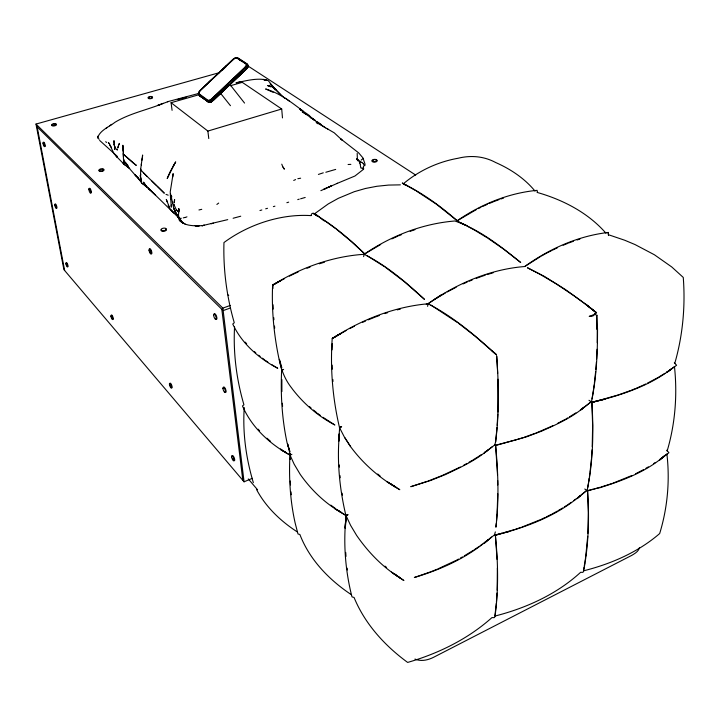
<?xml version="1.0" encoding="UTF-8"?>
<svg xmlns="http://www.w3.org/2000/svg" width="720" height="720" viewBox="0 0 720 720"><rect width="100%" height="100%" fill="white"/><g stroke="black" fill="none" stroke-linecap="round" stroke-linejoin="round"><path stroke-width="1.08" d="M597.519 328.356C597.573 352.8 596.52 377.424 591.525 401.418L580.986 409.797L591.21 401.814L592.434 402.3L618.219 394.956M497.772 493.74L497.133 512.55M272.889 288.621L272.952 284.859L284.553 278.613M597.249 342.693L597.294 325.782M281.871 379.584L281.889 391.554M240.129 73.476L242.343 71.766M240.174 73.287L240.876 73.917M123.309 152.658L123.48 159.552L124.596 164.493L124.137 162.765M332.064 349.866L332.217 343.638M497.871 412.092L497.898 379.215M97.722 136.26L97.605 137.844C99.864 130.293 109.215 126.864 115.083 122.22C129.006 113.832 145.188 110.322 160.245 104.571L168.426 101.475L198.396 93.528M142.542 156.393L142.596 155.016L140.598 169.713L146.898 176.283M234.567 326.808C233.127 353.088 236.52 379.539 243.927 404.766L242.487 405.972C251.802 427.563 270.018 444.276 290.421 455.319L290.25 459.513M222.075 70.227L222.309 69.669M597.06 349.272L596.601 358.965M244.251 407.52C242.523 432.873 246.069 458.388 253.35 482.661M592.218 446.616L592.641 425.565L591.867 402.147L597.69 400.779M247.365 65.196L246.645 63.576L237.915 57.915L235.638 57.879M339.156 439.335L339.417 433.593C336.807 460.836 339.543 488.556 345.816 515.151L350.595 525.357L356.634 535.437C368.244 552.204 382.761 567.324 400.221 578.016L394.056 573.48M497.781 414.171L497.151 425.403M497.16 590.157L497.367 568.008M587.88 533.358L588.33 512.631L587.547 490.572L592.974 489.222M345.582 525.33L345.933 518.832M592.056 449.82L591.489 458.244M363.618 256.635L364.104 254.295C390.942 235.926 422.361 223.632 454.896 220.986C479.349 229.473 500.688 246.222 520.704 262.503L503.649 249.147L487.872 238.23M497.034 593.037L496.413 602.343M114.714 147.15L114.129 144.423L115.047 148.212M587.7 536.328L585.774 556.272M339.651 429.723L339.408 427.167C332.622 398.232 330.138 368.253 332.208 338.607L346.05 330.579M390.447 483.597L395.982 487.296L386.847 481.545L399.816 489.699C380.655 478.962 363.636 464.364 350.586 446.652L344.331 436.968L339.903 428.409L339.633 427.617L341.568 426.582L339.633 427.617L338.715 441.351L339.417 433.593M596.385 362.124L595.836 369.432M497.07 513.549L496.467 521.451M347.895 514.728L346.032 515.592L345.123 528.237L346.149 515.565L347.895 514.728L346.032 515.592L334.845 508.59L346.149 515.565C343.188 542.34 345.168 569.691 351.711 595.818L352.008 596.889L354.06 597.456C364.887 623.907 384.786 645.705 407.646 662.427C438.417 653.526 467.964 639.054 491.949 617.589L494.262 617.652L494.973 616.689C498.672 589.59 498.087 562.059 495.342 534.897L502.191 533.169L495.135 535.293M235.242 77.976L232.704 80.181L232.722 80.883M239.886 74.799L239.625 74.178M179.109 210.249L178.677 208.611L179.316 211.077L179.118 209.133L178.236 217.008L178.902 218.007L173.799 208.404L172.377 202.248M497.016 427.419L495.612 441.936L494.721 444.96L484.164 453.042L492.318 446.688M247.05 64.008L246.807 66.186C248.04 69.579 248.58 64.728 246.645 63.576M591.399 459.27L590.031 472.374M209.484 101.043C210.159 102.933 212.787 101.961 210.447 100.647L207.216 100.935C208.116 102.546 211.194 102.951 208.584 101.232M496.323 603.243L494.955 615.501M141.327 164.934L141.471 163.458M172.782 176.949L173.142 173.61L170.253 191.781L170.55 199.089L170.829 198.081M247.149 64.917L247.743 65.592L247.86 65.07M595.647 371.484L594.333 383.553M496.287 523.386L495.9 527.211C499.131 500.013 498.168 472.437 495.603 445.221L516.699 439.659M236.07 77.913L235.953 78.606M236.133 78.093L235.89 78.561M247.608 66.537L248.076 65.763L247.221 64.62M247.824 66.816L248.031 65.682M204.039 98.694L203.85 98.487M140.733 174.249L140.472 176.481L140.787 169.146M142.002 160.164L142.245 158.04M364.851 165.735L365.031 164.16L363.15 158.517L361.179 160.101M495.612 441.936C499.275 413.388 498.852 384.435 496.611 355.779M578.187 497.241L580.671 495.297L577.089 498.663L587.214 490.05C593.172 461.205 593.703 431.46 591.867 402.147M123.327 153.396L123.453 152.469M593.676 388.449L594.207 384.552M589.374 477.243L589.905 473.364M247.14 65.358L247.968 66.726M209.115 102.195L199.8 95.94L198.378 93.771L200.124 90.567L211.365 79.929M585 561.663L585.531 558.081M593.541 389.421L592.02 398.916M588.645 482.013L589.239 478.206M584.271 566.037L584.82 562.752M427.608 306.342L428.049 303.777C456.444 283.752 489.861 269.271 524.727 266.526L540.819 256.338M587.691 487.611L588.501 482.958M583.479 570.303L584.073 567.099M589.365 478.845L589.473 478.323M272.907 285.075L272.619 285.129C271.557 309.735 273.861 334.449 278.928 358.533C281.007 369.324 284.796 379.494 291.879 388.278L292.23 388.809C303.606 403.713 318.222 416.304 334.854 424.98L322.992 417.312M178.596 216.036L178.299 217.431L179.217 220.104L182.907 222.831L179.865 220.752L181.701 222.039L180.684 221.391C185.706 225.837 192.978 225.756 199.305 225.873L195.138 225.792L202.536 225.657L204.354 225.207L201.969 225.738L227.736 219.636M238.77 59.355L241.524 60.84M332.442 338.202L340.56 333.585L332.208 338.607C360.855 319.977 393.876 306.801 428.049 303.777C452.979 316.575 475.038 335.205 495.711 354.159L475.02 336.123L458.46 323.235M178.767 215.874L178.461 217.143L176.535 214.236L179.694 218.952M240.129 73.305L241.704 71.622L242.505 71.964M242.415 72.306L242.451 72.144M667.143 451.035C675.225 423.756 677.475 394.902 674.478 366.642L666.783 372.456L676.602 365.238L674.298 362.826M674.748 363.456C682.776 335.61 685.485 306.306 683.262 277.434L671.742 266.958L654.381 254.754L635.031 244.566L624.708 240.237L608.553 234.756L608.283 232.443C578.052 235.962 549.297 248.805 524.754 266.517M236.763 76.392L236.655 77.184M495.351 531.891L494.505 534.834L484.407 543.141L491.481 536.994M170.685 198.333L171.315 207.153L171.225 204.975M239.814 74.727L239.58 75.222M118.989 144.504L119.358 143.379L117.72 148.032L118.44 145.818M639.468 547.569C638.685 551.421 634.86 553.5 631.773 555.363L433.692 657.243C427.959 660.159 421.074 661.707 414.936 659.07M247.527 67.563L247.95 66.429M247.653 67.509L248.013 66.582M247.068 68.094C244.944 70.407 248.715 67.671 246.258 67.032L246.807 66.186M97.803 137.97L98.001 137.511M174.744 163.458L167.202 178.524L169.902 172.17L175.698 161.865L173.313 165.861M225.918 66.537L222.255 70.227L226.287 66.33L225.729 66.429M247.122 68.31L247.311 67.284M359.352 162.963L360.216 161.577L357.147 159.093L358.677 160.794M247.626 67.248L247.023 68.328L247.689 67.392M247.977 66.087L247.518 64.917M209.772 102.303L208.656 102.231L207.81 101.187M289.827 451.485L287.136 443.07C282.033 419.292 280.512 394.848 281.619 370.593L283.617 369.396M232.956 80.145L232.785 81.009M246.141 68.787L246.807 68.049M247.14 68.229L246.348 69.066L245.529 67.824L246.258 67.032M210.564 102.177L209.637 102.375M580.671 495.297C556.857 516.033 526.14 527.274 495.918 535.104M351.324 594.666C329.121 579.897 309.537 559.701 299.871 534.474L297.981 533.979L295.164 523.08C290.178 500.877 288.783 477.981 289.935 455.274L291.87 454.329M210.447 100.647L245.529 67.824M232.821 80.037L235.593 77.67M238.878 74.331L236.727 76.365L239.373 74.133M216.18 97.182L211.284 101.439M221.04 92.583L229.131 84.906M233.478 80.874L242.901 71.856M210.33 102.087L212.301 101.178L246.348 68.886M212.301 101.178L246.429 69.012M212.256 99.36L213.201 100.557L246.438 69.057M209.052 82.116L234.684 58.284M584.703 406.71C572.193 417.51 556.767 424.35 541.8 431.073L526.554 436.824L495.378 445.572M363.339 169.416L354.942 176.013L337.086 183.438M581.463 494.64L586.917 490.428L588.087 490.77L600.444 487.188M671.661 368.739C648.72 386.397 620.397 395.505 592.551 402.201L605.061 399.132L598.662 400.554M235.134 77.895L235.854 77.751M325.404 221.22C322.443 221.436 312.21 207.945 311.031 215.595M233.586 80.955L232.641 80.964M484.047 542.871L487.845 539.973C466.812 557.874 440.694 569.709 414.342 577.494L430.29 571.95M240.597 73.836L241.128 73.773L240.435 73.89M216.864 204.444L218.682 203.076M573.93 500.436L575.667 499.176M580.392 409.842L583.839 407.34M659.916 459.324L666.891 453.96C670.005 480.627 667.53 507.897 659.673 533.547C638.001 552.303 611.037 563.922 583.443 570.861M480.123 545.724L482.499 544.023M484.578 452.394L487.755 450.144C475.308 460.692 460.161 467.568 445.509 474.507L445.32 474.588M668.745 370.8L670.932 369.252M208.35 101.691L199.89 95.976M106.119 128.241L107.388 127.359M109.602 125.811L111.681 124.371M567.684 504.783L571.302 502.317M426.213 304.29L428.049 303.777L441.774 294.507M474.435 549.612L478.548 546.858M666.486 372.312L667.989 371.304M466.857 225.576L456.759 221.031C480.501 204.57 508.23 193.05 537.129 190.341L537.354 192.537M478.854 456.264L481.329 454.617M653.589 463.626L655.452 462.438M456.786 221.022L476.46 209.529M664.947 373.311L658.575 377.199M564.318 506.916L566.838 505.314M575.874 412.893L569.412 416.898M473.616 550.161L464.328 555.822M472.86 460.017L478.026 456.813M434.151 299.664L445.365 292.968M203.922 98.208L203.391 98.172M211.401 101.799L212.364 101.187L211.401 100.071M645.939 468.306L648.369 466.866M565.902 418.968L567.657 417.933M558.252 510.561L562.635 507.987M209.052 102.267L199.737 95.877M469.026 462.249L471.906 460.575M273.87 284.526L280.647 280.656L272.619 285.129C300.096 267.993 331.668 256.419 364.104 254.295C386.514 265.491 406.17 282.267 424.476 299.367L404.352 281.673L385.065 267.057M364.14 254.286L380.691 244.494M199.917 95.472L198.378 93.771M541.701 255.852L546.102 253.422M657.765 377.685L647.451 383.157M643.41 469.701L635.616 473.76M447.237 291.942L456.192 287.226M564.984 419.472L557.577 423.414M551.925 514.062L557.379 511.074M456.543 560.133L458.505 559.071M460.467 558L462.429 556.938M463.707 465.21L467.109 463.365M339.633 427.617L341.568 426.582M547.047 252.927L551.781 250.488M349.713 328.599L354.348 326.25M460.269 467.046L442.089 475.578L428.481 480.897M455.679 560.574L437.814 568.944M546.291 516.924L550.989 514.539M328.995 187.011L331.344 185.859L323.847 189.279L337.536 183.258M478.215 208.638L480.933 207.297M289.332 276.138L294.615 273.582M552.726 250.038L557.451 247.77M642.888 385.317L645.624 384.021M552.762 425.781L536.499 432.837M631.989 475.461L612.81 483.237M541.431 519.201L545.319 517.374M326.538 188.1L320.859 190.665M293.715 180.432L295.578 179.586M482.742 206.406L487.278 204.354M391.842 238.869L397.629 236.259M295.497 273.186L298.143 271.998M463.122 283.896L467.154 282.114M362.7 322.299L365.481 321.075M636.309 388.224L641.979 385.74M540.468 519.651L521.991 527.058M185.301 217.539L186.948 216.828M225.846 66.348L226.296 66.285M219.537 72.612L36 124.065L63.9 269.631L244.071 481.806L252.333 478.323M489.087 203.562L493.623 201.672M398.592 235.854L401.49 234.657M210.393 102.15L211.5 101.709M591.921 315.378L596.07 313.659M163.314 103.329L157.437 105.534L160.713 104.382M368.262 319.851L373.824 317.601M469.17 281.223L472.194 279.999M563.112 245.268L567.81 243.36M631.431 390.186L635.337 388.611M431.244 571.59L436.878 569.322M445.509 474.507L430.857 480.402L410.769 486.693L427.473 481.248M494.523 201.33L499.041 199.611M306.972 268.263L310.068 267.084M535.572 433.179L524.394 437.193M630.459 390.582L619.254 394.596M374.751 317.223L379.377 315.513M568.746 242.973L573.417 241.254M476.217 278.406L481.23 276.552M230.526 307.935L223.137 310.599L36.387 126.108M36 124.065L222.84 308.115L230.238 305.451M410.166 231.327L414.972 229.671M500.841 198.999L503.541 198.072M515.52 529.245L521.064 527.373M384.912 313.587L387.675 312.66M611.793 483.579L601.488 486.873M482.229 276.219L485.217 275.22M297.747 199.629L299.232 199.134M577.134 239.985L579.924 239.058M318.402 174.42L323.271 172.827M517.662 439.353L523.458 437.526M600.03 487.647C622.746 480.582 645.948 471.852 664.173 456.138L659.457 460.17L668.916 452.709L666.72 450.189M319.338 263.79L324.468 262.206M286.857 202.707L288.675 202.149M514.575 529.533L503.154 532.899M199.116 94.68L171.072 102.699L207.873 131.067L281.709 108.999L282.483 117.918M487.215 274.554L493.155 272.781M167.382 101.781L168.426 101.475M273.366 206.631L274.932 206.172M300.591 198.81L305.199 197.46M259.956 210.519L261.819 209.979M325.836 172.26L335.682 169.407M230.4 85.734L242.262 82.35L281.709 108.999M265.689 208.818L267.516 208.296M494.946 616.059C526.239 608.076 556.668 594.288 580.635 572.292L582.885 572.346L583.542 571.437C588.609 544.833 589.482 517.545 587.547 490.572M177.876 99.522L186.147 97.254M233.118 218.259L240.741 216.207M397.26 309.879L400.446 309.024M183.267 217.872L185.355 217.359M198.954 209.961L201.762 209.322M503.172 532.944L509.058 531.603M594.054 488.952L600.183 487.602M236.358 82.719C245.088 81.054 256.113 77.805 266.004 79.884L263.916 79.542L264.429 79.542M236.061 82.782L240.705 81.81M233.307 81.126L232.677 80.928M212.04 223.479L211.086 223.677L213.489 223.182M209.43 102.276L210.636 102.069M239.445 74.223L236.727 77.301M297.855 178.704L300.645 178.2M237.222 77.436L236.682 77.355M199.431 95.499L199.566 94.635L200.178 95.94L208.494 102.024M225.972 66.285L226.449 66.267M179.739 218.376L181.305 218.286M348.093 164.502L350.856 164.367M400.392 184.86L388.548 185.076L376.866 186.282L365.418 188.487L354.276 191.691L338.301 198.333L328.221 203.949L314.127 214.083L317.151 215.883L313.38 213.39C332.253 224.469 349.236 238.554 364.743 253.935L351.486 241.623L336.24 229.059M209.709 102.357L208.8 102.33M239.328 74.151L239.877 74.502M237.078 77.463L236.511 77.13M263.916 79.542L266.004 79.884M361.791 162.234L359.982 161.784L359.784 162.333L359.748 161.811M269.253 86.031L272.826 87.057L275.76 89.424L272.286 86.13L274.086 87.894M270.756 86.373L267.48 85.5L270.657 86.805M494.721 444.96L495.513 445.185M402.606 183.231L408.87 186.795M402.3 183.141C422.262 192.951 440.568 206.01 457.182 220.752L436.266 204.102L416.16 190.872M165.987 194.382L168.183 195.174M362.223 168.444L363.636 168.984L363.375 166.716L364.248 165.348L363.267 163.638M202.977 98.046L202.608 97.758M183.429 223.362L180.54 220.995L185.049 224.037M282.879 450.576L286.155 452.718L280.737 449.532L290.421 455.319M208.062 101.979L208.881 102.339M273.141 92.313L265.617 88.974C279.792 93.15 291.357 102.258 302.931 111.024L299.718 108.81L308.925 115.191L312.57 118.836M586.917 490.428L584.757 489.015M459.342 222.192L466.092 225.549M360.189 164.412L360.837 167.985L362.367 167.985L363.636 168.984M467.064 226.044L474.156 229.905M539.082 273.78L527.481 267.777L544.608 276.525L565.614 289.665L586.26 304.578L596.088 312.633M409.671 187.218L415.341 190.404M591.21 401.814L588.969 400.284M539.937 274.239L556.587 284.085L574.326 296.019M174.375 213.282L179.127 218.457M317.835 123.759L316.197 122.328L334.197 132.795L342.018 140.049L340.551 138.753L358.704 152.919L363.132 158.121M327.015 128.556L327.879 129.051M366.759 255.501L384.318 266.553M474.948 230.355L487.053 237.699M402.498 183.195L406.476 185.526L403.218 183.897C418.833 170.685 437.949 161.829 458.073 158.256C470.952 155.07 484.002 156.222 495.684 162.531C510.633 169.101 524.637 178.434 535.059 191.133M314.208 119.727L310.185 117.306L325.53 127.89M430.893 305.073L457.641 322.65M105.633 141.75L106.731 142.434M127.116 166.698L128.736 167.724L123.912 164.106L117.108 157.122M178.704 212.004L176.562 210.015M312.21 118.503L315.279 120.555L302.112 111.645L305.865 114.165M178.506 211.896L176.355 209.898L173.772 204.255L174.159 205.488M201.267 96.669L201.852 97.272M201.015 96.516L200.592 96.12L201.042 96.66M201.15 96.579L201.654 96.903M201.51 96.858L202.077 97.425L201.411 96.939M204.597 99.162L206.154 100.44M205.56 99.963L205.272 99.576M134.937 164.475L136.341 165.366L123.39 154.269M271.863 364.734L277.731 368.28C258.921 358.506 241.812 343.548 232.767 324.054L234.261 322.722C226.746 296.739 223.146 269.595 223.965 242.55C248.652 224.289 281.232 213.66 311.085 215.622M243.315 61.956L246.114 63.828M239.715 59.751L241.551 60.939M247.464 65.655L415.683 175.059M337.788 510.147L341.424 512.595C325.017 503.334 311.112 489.825 300.276 474.471L294.183 464.238L290.601 456.363L287.568 443.889L289.827 451.404M400.221 578.016L391.482 572.139L403.893 580.536L401.139 578.646M157.122 186.102L164.313 193.212L151.938 181.116M297.333 531.945C280.71 521.181 265.815 507.069 256.491 489.42M265.563 360.531L267.885 362.115M317.322 121.815L320.958 124.335M326.169 221.724L335.448 228.456M280.494 448.938L282.06 450.036M311.904 118.161L315.279 120.555M285.516 98.217L289.206 101.034M335.124 508.284L330.84 505.125M575.217 296.667L582.363 301.914M208.575 101.961L198.522 94.401M128.079 165.573L125.001 161.982L129.267 168.318L139.77 180.333L137.25 176.553L141.525 182.898L150.291 189.999L145.197 184.896L146.736 187.029M167.31 202.032L166.293 199.44L170.1 208.971L175.986 214.767M596.592 312.741L583.254 302.58M262.404 358.191L264.771 359.946M275.256 89.19L276.057 89.775M317.709 413.433L320.373 415.431M143.235 172.656L156.132 185.193M128.007 167.265L129.69 168.579M174.249 213.498L148.401 188.253L155.628 195.156M274.419 88.11L280.206 94.482M361.98 162.504L363.258 163.521M258.633 355.221L260.127 356.418M204.777 99.27L205.263 99.648M201.024 96.444L200.727 96.237M313.461 410.04L316.818 412.767M141.525 182.898L142.875 183.996M377.703 474.012L380.097 475.974M385.002 566.127L386.613 567.468M133.911 163.647L123.588 154.386M496.233 354.402L492.102 350.847L496.449 354.816M254.385 351.576L255.78 352.8M123.912 164.106L125.631 165.618M309.447 406.575L311.031 407.961M266.958 438.192L270.567 441.36M98.424 138.591L99.216 139.293M172.899 212.238L173.394 212.679L171.207 210.15M268.443 80.865L275.004 89.019L270.18 83.772L274.482 88.29M205.695 100.098L206.163 100.287M155.52 195.048L148.617 188.676M117.171 156.249L99.666 140.454M172.692 203.346L170.46 193.482M284.886 98.406L273.645 87.732L274.977 89.802L273.861 87.804M205.983 100.206L205.407 99.711M115.578 155.529L117.369 157.401L114.066 153.792L109.638 144.549L111.222 147.159M605.988 233.235C588.132 212.769 563.148 199.845 537.318 192.474L537.255 192.249M247.5 64.728L247.905 65.151M179.154 217.746L177.912 215.856L178.623 217.251M258.138 429.156L259.623 430.83M245.223 342.117L246.636 343.719M122.895 162.873L124.2 164.367M248.283 478.935L257.571 489.789M199.692 95.193L200.259 95.877M199.368 95.436L199.8 95.94M358.191 160.857L356.661 159.021L358.191 160.857L357.381 159.498L357.183 153.369M220.716 93.492L230.463 105.696M230.058 84.654L244.548 103.068M179.028 217.692L178.074 216.477L179.046 217.809M179.793 218.799L181.242 220.968L180.486 219.771M344.691 437.526L350.586 446.652M144.774 184.194L145.764 185.769L143.541 182.151L144.774 184.194L144.396 183.573M140.814 169.929L141.309 170.802M359.487 162.558L360.378 164.115M177.669 215.469L178.614 217.548M168.174 205.344L168.975 207.117M281.781 164.169L282.582 166.329M171.288 195.534L171.828 196.974M281.844 367.641L279.369 359.325L281.889 370.449M247.914 65.34L248.04 66.015M199.593 94.959L200.079 95.976L199.377 94.923M37.152 126.855L64.647 270.513M140.724 179.217L141.606 182.196L140.328 175.221L140.724 179.217L140.4 176.382M124.362 163.638L123.615 159.12L123.75 160.722M342.099 493.155L342.423 495.153M171.072 102.699L172.089 110.331M347.139 568.134L347.382 569.997M221.823 309.294L242.82 480.339M222.84 308.115L244.071 481.806M207.873 131.067L208.773 138.555M123.462 157.122L123.192 153.657M274.491 326.025L274.707 328.104M290.997 491.832L291.267 494.739M495.342 534.897L497.079 559.485M495.603 445.221L497.529 474.849M340.011 475.641L340.191 477.756M273.744 317.619L273.924 319.734M123.075 147.951L122.859 145.242L123.246 152.271M332.838 379.44L332.991 381.456M608.445 234.567L608.283 232.443L608.481 235.557M282.357 403.245L282.582 406.377M345.726 552.42L345.996 556.416M290.295 480.996L290.502 484.965M497.673 373.464L496.773 356.292M273.24 309.069L273.06 304.749M339.3 464.949L339.399 467.118M332.289 369.225L332.145 365.121M123.048 151.11L122.94 146.304M290.16 453.393L290.196 455.22M497.691 480.519L497.763 484.983M55.935 124.263A2.286 0.909 -8.9 0 1 55.404 125.604A2.286 0.909 -8.9 0 1 52.245 125.811A2.286 0.909 -8.9 0 1 52.785 124.461M53.883 124.155A2.286 0.909 -8.9 0 1 55.53 124.137M102.429 169.299A2.457 1.053 -8.6 0 1 103.635 170.631A2.457 1.053 -8.6 0 1 100.161 171.459A2.457 1.053 -8.6 0 1 99.567 169.974M100.575 169.524A2.457 1.053 -8.6 0 1 101.187 169.371M165.807 228.969A2.673 1.278 -7.9 0 1 165.618 230.724A2.673 1.278 -7.9 0 1 162.036 231.165A2.673 1.278 -7.9 0 1 161.604 229.491M228.744 295.488A2.916 1.53 -6.8 0 1 228.06 294.831M152.37 97.29A2.196 0.855 -7.2 0 1 151.272 98.55A2.196 0.855 -7.2 0 1 148.392 98.415A2.196 0.855 -7.2 0 1 149.499 97.155M242.496 71.613A2.115 0.81 -5.5 0 1 242.847 72.477A2.115 0.81 -5.5 0 1 240.84 73.116M242.991 71.658A2.115 0.81 -5.5 0 1 241.335 72.558M300.645 110.106A2.277 0.936 -4.6 0 1 301.23 110.493M300.141 109.467A2.277 0.936 -4.6 0 1 301.176 110.457M376.911 160.596A2.475 1.107 -3.1 0 1 375.687 161.964A2.475 1.107 -3.1 0 1 372.582 161.784A2.475 1.107 -3.1 0 1 372.735 160.353M373.23 160.146A2.475 1.107 -3.1 0 1 373.815 160.002M375.696 159.993A2.475 1.107 -3.1 0 1 376.227 160.137M66.564 264.33A2.133 0.504 71.3 0 1 66.933 262.971A2.133 0.504 71.3 0 1 68.049 266.283A2.133 0.504 71.3 0 1 66.915 265.374M111.411 315.738A2.295 0.585 70.7 0 1 112.257 315.63A2.295 0.585 70.7 0 1 113.283 318.699A2.295 0.585 70.7 0 1 112.437 318.798M111.96 317.844A2.295 0.585 70.7 0 1 111.753 317.286M170.019 384.309A2.493 0.693 69.7 0 1 170.658 383.4A2.493 0.693 69.7 0 1 172.026 386.361A2.493 0.693 69.7 0 1 171.621 387.774M171.081 387.153A2.493 0.693 69.7 0 1 170.532 386.082M170.307 385.479A2.493 0.693 69.7 0 1 170.127 384.867M232.182 456.165A2.727 0.81 68.4 0 1 233.28 456.102A2.727 0.81 68.4 0 1 234.648 459.333A2.727 0.81 68.4 0 1 234.018 460.503M233.703 460.206A2.727 0.81 68.4 0 1 233.379 459.765M233.055 459.207A2.727 0.81 68.4 0 1 232.758 458.577M55.26 204.813A2.196 0.531 71.9 0 1 55.944 204.471A2.196 0.531 71.9 0 1 56.934 207.423A2.196 0.531 71.9 0 1 56.25 207.756M55.809 206.883A2.196 0.531 71.9 0 1 55.611 206.352M223.56 388.314A2.808 0.873 69.2 0 1 224.64 387.54A2.808 0.873 69.2 0 1 226.107 391.41A2.808 0.873 69.2 0 1 224.766 391.5M44.325 145.728A2.268 0.558 72.6 0 1 44.1 145.242M43.533 143.082A2.268 0.558 72.6 0 1 44.064 142.407A2.268 0.558 72.6 0 1 45.117 144.954A2.268 0.558 72.6 0 1 44.946 146.52M89.406 189.171A2.439 0.657 72.1 0 1 90.162 188.64A2.439 0.657 72.1 0 1 91.296 191.682A2.439 0.657 72.1 0 1 90.738 192.744M89.595 190.278A2.439 0.657 72.1 0 1 89.469 189.693M149.616 249.669A2.655 0.783 71.3 0 1 150.498 249.12A2.655 0.783 71.3 0 1 151.785 252.18A2.655 0.783 71.3 0 1 151.353 253.782M150.228 252.144A2.655 0.783 71.3 0 1 149.985 251.505M214.326 314.163A2.898 0.936 70.2 0 1 215.856 314.838A2.898 0.936 70.2 0 1 216.909 318.537A2.898 0.936 70.2 0 1 215.559 318.501M114.633 146.214L114.804 149.463L114.633 146.214M596.889 315.135L596.889 315.117M593.811 315.477L589.203 316.368L593.811 315.504M174.483 200.574L174.159 202.833L174.618 199.638L174.483 200.574M594.612 313.785L595.539 314.73L594.612 313.785M244.89 67.293L211.662 98.784A3.474 1.845 -39.2 0 1 207.621 100.044L199.314 93.978A3.438 1.8 -39.3 0 1 200.304 90.549L233.064 59.553A3.429 1.791 -38.2 0 1 237.087 58.239L245.781 63.891A3.474 1.827 -38.1 0 1 244.89 67.293M245.106 67.437L211.878 98.937A3.951 2.097 -39.2 0 1 207.279 100.377L198.972 94.302A3.906 2.052 -39.3 0 1 200.097 90.405L232.848 59.418A3.897 2.034 -38.2 0 1 237.42 57.924L246.123 63.567A3.942 2.079 -38.1 0 1 245.106 67.437M265.626 79.65L263.853 79.668L267.813 80.55L265.626 79.65M264.357 79.596L263.421 79.425L265.338 79.812L264.357 79.596M108.513 142.785L109.566 143.838L108.513 142.785M596.232 312.588L585.909 304.371L596.232 312.588M116.703 149.139L117.234 149.895L116.703 149.139M136.764 176.697L134.91 174.645L136.764 176.697M284.247 169.029L282.933 166.941L284.247 169.029M496.404 354.906L496.404 354.906M175.644 212.67L173.799 208.404L175.644 212.67M114.192 144.369L113.976 140.805L114.192 144.369M597.042 329.184L596.781 315.261L597.042 329.184M52.56 125.415A2.286 0.909 -8.9 0 0 56.232 124.38A2.286 0.909 -8.9 0 0 53.208 123.768A2.286 0.909 -8.9 0 0 52.56 125.415M99.909 170.883A2.457 1.053 -8.6 0 0 103.806 169.704A2.457 1.053 -8.6 0 0 100.476 168.984A2.457 1.053 -8.6 0 0 99.909 170.883M162.135 230.634A2.673 1.278 -7.9 0 0 166.32 229.266A2.673 1.278 -7.9 0 0 162.576 228.375A2.673 1.278 -7.9 0 0 162.135 230.634M149.031 98.181A2.196 0.855 -7.2 0 0 152.478 97.209A2.196 0.855 -7.2 0 0 149.427 96.66A2.196 0.855 -7.2 0 0 149.031 98.181M372.852 161.361A2.475 1.107 -3.1 0 0 376.938 160.614A2.475 1.107 -3.1 0 0 373.779 159.453A2.475 1.107 -3.1 0 0 372.852 161.361M65.952 263.988A2.142 0.504 71.3 0 0 67.392 266.904A2.142 0.504 71.3 0 0 66.798 263.736A2.142 0.504 71.3 0 0 65.952 263.988M110.943 316.377A2.295 0.585 70.7 0 0 112.545 319.572A2.295 0.585 70.7 0 0 111.969 316.26A2.295 0.585 70.7 0 0 110.943 316.377M169.452 384.516A2.502 0.693 69.7 0 0 171.279 388.08A2.502 0.693 69.7 0 0 170.748 384.588A2.502 0.693 69.7 0 0 169.452 384.516M231.615 456.903A2.727 0.81 68.4 0 0 233.685 460.89A2.727 0.81 68.4 0 0 233.226 457.227A2.727 0.81 68.4 0 0 231.615 456.903M54.747 204.966A2.205 0.531 71.9 0 0 56.133 208.35A2.205 0.531 71.9 0 0 55.863 205.506A2.205 0.531 71.9 0 0 54.747 204.966M222.939 388.548A2.808 0.873 69.2 0 0 225.072 392.562A2.808 0.873 69.2 0 0 224.577 388.647A2.808 0.873 69.2 0 0 222.939 388.548M43.002 143.235A2.268 0.558 72.6 0 0 44.415 146.673A2.268 0.558 72.6 0 0 44.118 143.631A2.268 0.558 72.6 0 0 43.002 143.235M88.839 189.342A2.439 0.648 72.1 0 0 90.396 193.077A2.439 0.648 72.1 0 0 90.18 189.9A2.439 0.648 72.1 0 0 88.839 189.342M149.067 250.416A2.655 0.783 71.3 0 0 150.975 254.016A2.655 0.783 71.3 0 0 150.381 250.065A2.655 0.783 71.3 0 0 149.067 250.416M213.66 315.432A2.898 0.936 70.2 0 0 215.856 319.473A2.898 0.936 70.2 0 0 215.325 315.279A2.898 0.936 70.2 0 0 213.66 315.432"/></g></svg>
